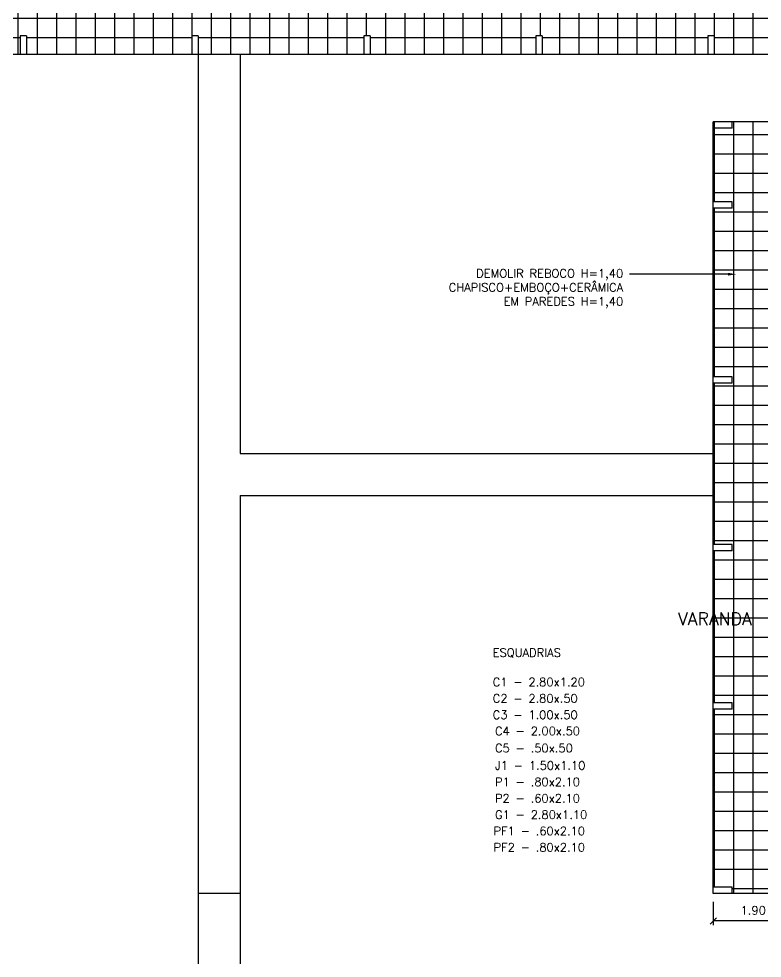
# Model space of a CAD drawing. Header units: millimetres. Extents: x -11 to 499, y 215 to 428.
# Drawn here: x 199.19 to 216.88, y 277.1 to 299.45 of the extents above; entities that cross this region are included whole.
import ezdxf
from ezdxf import colors
from ezdxf.entities.mleader import LeaderData, LeaderLine
from ezdxf.math import Vec2, Vec3

# ---------------------------------------------------------------- set-up
doc = ezdxf.new("R2010")
doc.units = ezdxf.units.MM
for name, color, linetype in [('ARQ-ALVENARIA', 4, 'Continuous'), ('ARQ-COTAS', 30, 'Continuous'), ('ARQ-PISO', 8, 'Continuous'), ('ARQ-TEXTO2', 2, 'Continuous'), ('ARQ-TEXTO3', 3, 'Continuous')]:
    doc.layers.add(name, color=color, linetype=linetype)
doc.styles.add('ROMANS', font='romans.shx')
doc.styles.add('Romans_Anot', font='romans.shx')
doc.dimstyles.new('Escala 1-100', dxfattribs={"dimtxt": 0.2, "dimasz": 0.15, "dimexe": 0.1, "dimexo": 0.2, "dimgap": 0.15, "dimtad": 1, "dimzin": 4, "dimdsep": 46, "dimtxsty": 'Romans_Anot', "dimblk": 'OBLIQUE', "dimcen": 0.25, "dimclrd": 256, "dimclre": 256, "dimclrt": 2, "dimadec": 0, "dimazin": 0, "dimtfac": 1, "dimtix": 1, "dimtmove": 2, "dimatfit": 3, "dimfxl": 1, "dimlwd": -1, "dimlwe": -1, "dimarcsym": 0})

# ---------------------------------------------------------------- blocks, each defined once
blk = doc.blocks.new('_Oblique')
at = {"color": 0, "linetype": 'ByBlock', "lineweight": -2}
blk.add_line((-0.5, -0.5), (0.5, 0.5), dxfattribs=at)
blk = doc.blocks.new('*D189')
at = {"layer": 'ARQ-COTAS', "ltscale": 0.03, "transparency": 16777216}
for p, q in [((215.712, 278.447), (215.712, 277.892)), ((217.612, 278.447), (217.612, 277.892)), ((217.612, 277.992), (215.712, 277.992))]:
    blk.add_line(p, q, dxfattribs=at)
at = {"layer": 'Defpoints', "color": 0, "ltscale": 0.03, "transparency": 16777216}
for p in [(215.712, 278.647), (217.612, 278.647), (215.712, 277.992)]:
    blk.add_point(p, dxfattribs=at)
at = {"layer": 'ARQ-COTAS', "ltscale": 0.03, "transparency": 16777216, "xscale": 0.15, "yscale": 0.15, "zscale": 0.15, "rotation": 180}
blk.add_blockref('_Oblique', (215.712, 277.992), dxfattribs=at)
at = {"layer": 'ARQ-COTAS', "ltscale": 0.03, "transparency": 16777216, "xscale": 0.15, "yscale": 0.15, "zscale": 0.15}
blk.add_blockref('_Oblique', (217.612, 277.992), dxfattribs=at)
at = {"layer": 'ARQ-COTAS', "color": 2, "ltscale": 0.03, "transparency": 16777216, "insert": (216.662, 278.242), "char_height": 0.2, "attachment_point": 5, "style": 'Romans_Anot'}
blk.add_mtext('1.90', dxfattribs=at)

msp = doc.modelspace()

# ---------------------------------------------------------------- hatches: boundary and pattern name
at = {"layer": 'ARQ-PISO', "ltscale": 0.03, "transparency": 33554687}
h = msp.add_hatch(dxfattribs=at)
h.set_pattern_fill('_USER', color=256, scale=0.46, double=1, pattern_type=0)
h.set_pattern_definition([(0, (0, 0), (0, 0.46), []), (90, (0, 0), (-0.46, 3e-17), [])])
h.paths.add_polyline_path([(219.672, 299.047), (219.822, 299.047), (219.822, 298.597), (219.672, 298.597)], flags=16)
h.paths.add_polyline_path([(219.587, 296.997), (220.037, 296.997), (220.037, 296.847), (219.587, 296.847)], flags=16)
h.paths.add_polyline_path([(201.365, 302.463), (205.38, 302.463), (205.38, 303.134), (201.365, 303.134)], flags=24)
h.paths.add_polyline_path([(217.04, 292.709), (217.474, 292.709), (217.474, 293.009), (217.04, 293.009)], flags=24)
h.paths.add_polyline_path([(217.102, 289.091), (217.535, 289.091), (217.535, 289.391), (217.102, 289.391)], flags=24)
h.paths.add_polyline_path([(216.994, 284.658), (217.427, 284.658), (217.427, 284.958), (216.994, 284.958)], flags=24)
h.paths.add_polyline_path([(217.102, 280.941), (217.535, 280.941), (217.535, 281.241), (217.102, 281.241)], flags=24)
h.paths.add_polyline_path([(202.366, 300.779), (204.431, 300.779), (204.431, 301.229), (202.366, 301.229)], flags=24)
h.paths.add_polyline_path([(214.815, 284.953), (216.879, 284.953), (216.879, 285.403), (214.815, 285.403)], flags=25)
h.paths.add_polyline_path([(215.732, 298.597), (223.762, 298.597), (223.762, 299.047), (223.912, 299.047), (223.912, 300.497), (223.662, 300.497), (223.612, 300.497), (223.612, 300.647), (222.812, 300.647), (222.812, 300.497), (222.762, 300.497), (220.34, 300.497), (219.09, 300.497), (216.29, 300.497), (215.512, 300.497), (215.462, 300.497), (215.462, 300.647), (214.662, 300.647), (214.662, 300.497), (214.612, 300.497), (212.19, 300.497), (210.94, 300.497), (208.14, 300.497), (207.612, 300.497), (207.462, 300.497), (207.462, 303.647), (204.613, 303.647), (204.462, 303.647), (204.412, 303.647), (204.412, 303.797), (203.612, 303.797), (203.612, 303.647), (203.562, 303.647), (200.312, 303.647), (200.262, 303.647), (200.262, 303.797), (199.462, 303.797), (199.462, 303.647), (199.412, 303.647), (199.312, 303.647), (199.312, 300.497), (199.062, 300.497), (199.012, 300.497), (199.012, 300.647), (198.212, 300.647), (198.212, 300.497), (198.162, 300.497), (195.74, 300.497), (194.49, 300.497), (191.69, 300.497), (190.912, 300.497), (190.862, 300.497), (190.862, 300.647), (190.062, 300.647), (190.062, 300.497), (190.012, 300.497), (187.59, 300.497), (186.34, 300.497), (183.54, 300.497), (183.012, 300.497), (183.012, 299.047), (183.012, 298.597), (186.952, 298.597), (186.952, 299.047), (187.102, 299.047), (187.102, 298.597), (191.042, 298.597), (191.042, 299.047), (191.192, 299.047), (191.192, 298.597), (199.222, 298.597), (199.222, 299.047), (199.372, 299.047), (199.372, 298.597), (203.312, 298.597), (203.312, 299.047), (203.462, 299.047), (203.462, 298.597), (207.402, 298.597), (207.402, 299.047), (207.552, 299.047), (207.552, 298.597), (211.492, 298.597), (211.492, 299.047), (211.642, 299.047), (211.642, 298.597), (215.582, 298.597), (215.582, 299.047), (215.732, 299.047)])
h.paths.add_polyline_path([(223.462, 296.997), (215.712, 296.997), (215.712, 295.097), (216.162, 295.097), (216.162, 294.947), (215.712, 294.947), (215.712, 290.929), (216.162, 290.929), (216.162, 290.779), (215.712, 290.779), (215.712, 286.947), (216.162, 286.947), (216.162, 286.797), (215.712, 286.797), (215.712, 283.181), (216.162, 283.181), (216.162, 283.031), (215.712, 283.031), (215.712, 278.797), (216.162, 278.797), (216.162, 278.647), (217.612, 278.647), (217.612, 279.357), (217.612, 282.157), (217.612, 283.437), (217.612, 285.797), (217.612, 285.847), (217.762, 285.847), (217.762, 286.647), (217.612, 286.647), (217.612, 286.697), (217.612, 287.507), (217.612, 290.307), (217.612, 291.587), (217.612, 293.947), (217.612, 293.997), (217.762, 293.997), (217.762, 294.797), (217.612, 294.797), (217.612, 294.847), (217.612, 295.097), (223.912, 295.097), (223.912, 296.847), (223.762, 296.847), (223.462, 296.847)])

# ---------------------------------------------------------------- linework, layer by layer
at = {"layer": 'ARQ-ALVENARIA'}
for p, q in [((199.222, 299.047), (199.222, 298.597)), ((199.372, 299.047), (199.222, 299.047)), ((199.372, 299.047), (199.372, 298.597)), ((203.462, 299.047), (203.312, 299.047)), ((203.312, 299.047), (203.312, 298.597)), ((203.462, 299.047), (203.462, 298.597)), ((207.402, 299.047), (207.402, 298.597)), ((207.552, 299.047), (207.402, 299.047)), ((207.552, 299.047), (207.552, 298.597)), ((211.642, 299.047), (211.492, 299.047)), ((211.492, 299.047), (211.492, 298.597)), ((211.642, 299.047), (211.642, 298.597)), ((215.582, 299.047), (215.582, 298.597)), ((215.732, 299.047), (215.582, 299.047)), ((215.732, 299.047), (215.732, 298.597)), ((216.162, 296.997), (215.712, 296.997)), ((216.162, 296.847), (216.162, 296.997)), ((216.162, 296.847), (215.712, 296.847)), ((216.162, 295.097), (215.712, 295.097)), ((216.162, 294.947), (216.162, 295.097)), ((216.162, 294.947), (215.712, 294.947)), ((216.162, 290.929), (215.712, 290.929)), ((216.162, 290.779), (216.162, 290.929)), ((216.162, 290.779), (215.712, 290.779)), ((216.162, 286.947), (215.712, 286.947)), ((216.162, 286.797), (216.162, 286.947)), ((216.162, 286.797), (215.712, 286.797)), ((216.162, 283.181), (215.712, 283.181)), ((216.162, 283.031), (216.162, 283.181)), ((216.162, 283.031), (215.712, 283.031)), ((216.162, 278.797), (215.712, 278.797)), ((216.162, 278.647), (215.712, 278.647)), ((216.162, 278.647), (216.162, 278.797))]:
    msp.add_line(p, q, dxfattribs=at)
at = {"layer": 'ARQ-PISO'}
for p, q in [((215.732, 298.597), (182.862, 298.597)), ((203.462, 298.597), (203.462, 271.912)), ((204.462, 298.597), (204.462, 289.107)), ((215.712, 278.647), (215.712, 296.997)), ((204.462, 289.107), (215.712, 289.107)), ((204.462, 288.107), (215.712, 288.107)), ((204.462, 288.107), (204.462, 269.912)), ((204.462, 278.647), (203.462, 278.647)), ((217.612, 278.647), (215.712, 278.647))]:
    msp.add_line(p, q, dxfattribs=at)
at = {"layer": 'ARQ-PISO', "ltscale": 0.03}
for p, q in [((223.912, 298.597), (215.732, 298.597)), ((223.912, 296.997), (215.712, 296.997))]:
    msp.add_line(p, q, dxfattribs=at)

# ---------------------------------------------------------------- texts
at = {"layer": 'ARQ-TEXTO2', "style": 'ROMANS'}
for s, p in [('ESQUADRIAS', (210.466, 284.273)), ('C1 - 2.80x1.20', (210.466, 283.573)), ('C2 - 2.80x.50', (210.466, 283.183)), ('C3 - 1.00x.50', (210.466, 282.793)), ('C4 - 2.00x.50', (210.52, 282.407)), ('C5 - .50x.50', (210.52, 282.001)), ('J1 - 1.50x1.10', (210.52, 281.588)), ('P1 - .80x2.10', (210.52, 281.198)), ('P2 - .60x2.10', (210.52, 280.808)), ('G1 - 2.80x1.10', (210.52, 280.418)), ('PF1 - .60x2.10', (210.486, 280.03)), ('PF2 - .80x2.10', (210.486, 279.64))]:
    msp.add_text(s, height=0.2, dxfattribs=at).set_placement(p)
at = {"layer": 'ARQ-TEXTO3', "style": 'ROMANS'}
msp.add_text('VARANDA', height=0.3, dxfattribs=at).set_placement((214.875, 285.028))

# ---------------------------------------------------------------- dimensions: what is measured, and where the dimension line sits
at = {"layer": 'ARQ-COTAS', "ltscale": 0.03}
dim = msp.add_linear_dim(base=(215.712, 277.992), p1=(217.612, 278.647), p2=(215.712, 278.647), dimstyle='Escala 1-100', dxfattribs=at)
dim.commit()
dim.dimension.update_dxf_attribs({"geometry": '*D189', "text_midpoint": (216.662, 278.242)})

# ---------------------------------------------------------------- leaders
at = {"layer": 'ARQ-TEXTO2', "ltscale": 0.03}
ml = msp.add_multileader_mtext('Standard', dxfattribs=at)
ml.set_content('DEMOLIR REBOCO H=1,40\\PCHAPISCO+EMBOÇO+CERÂMICA \\PEM PAREDES H=1,40', color=2, style='Romans_Anot')
ml.set_leader_properties(color=256, linetype='ByLayer', lineweight=-1)
ml.build(insert=Vec2(0, 0))
ml.multileader.update_dxf_attribs({"text_top_attachment_type": 10, "text_bottom_attachment_type": 10, "dogleg_length": 0.3, "arrow_head_size": 0.2})
ctx = ml.context
ctx.base_point, ctx.char_height, ctx.arrow_head_size, ctx.landing_gap_size, ctx.plane_origin = Vec3(208.849, 293.373), 0.2, 0.2, 0.15, Vec3(214.02, 294.549)
ctx.text_align_type = 2
notes = []
notes.append((ctx, [(0, (1, 1, 0), (214.02, 293.373), (-1, 0), 0.3, [(0, [(216.26, 293.373)], 0, [])])]))
ctx.mtext.insert, ctx.mtext.alignment, ctx.mtext.flow_direction = Vec3(213.57, 293.492), 3, 5
for ctx, leaders in notes:
    for number, flags, end, landing, length, lines in leaders:
        leader = LeaderData()
        leader.index, (leader.has_last_leader_line, leader.has_dogleg_vector, leader.attachment_direction) = number, flags
        leader.last_leader_point, leader.dogleg_vector, leader.dogleg_length = Vec3(end), Vec3(landing), length
        for number, points, colour, breaks in lines:
            line = LeaderLine()
            line.index, line.vertices, line.color, line.breaks = number, Vec3.list(points), colors.encode_raw_color(colour), breaks
            leader.lines.append(line)
        ctx.leaders.append(leader)

doc.saveas('drawing.dxf')
